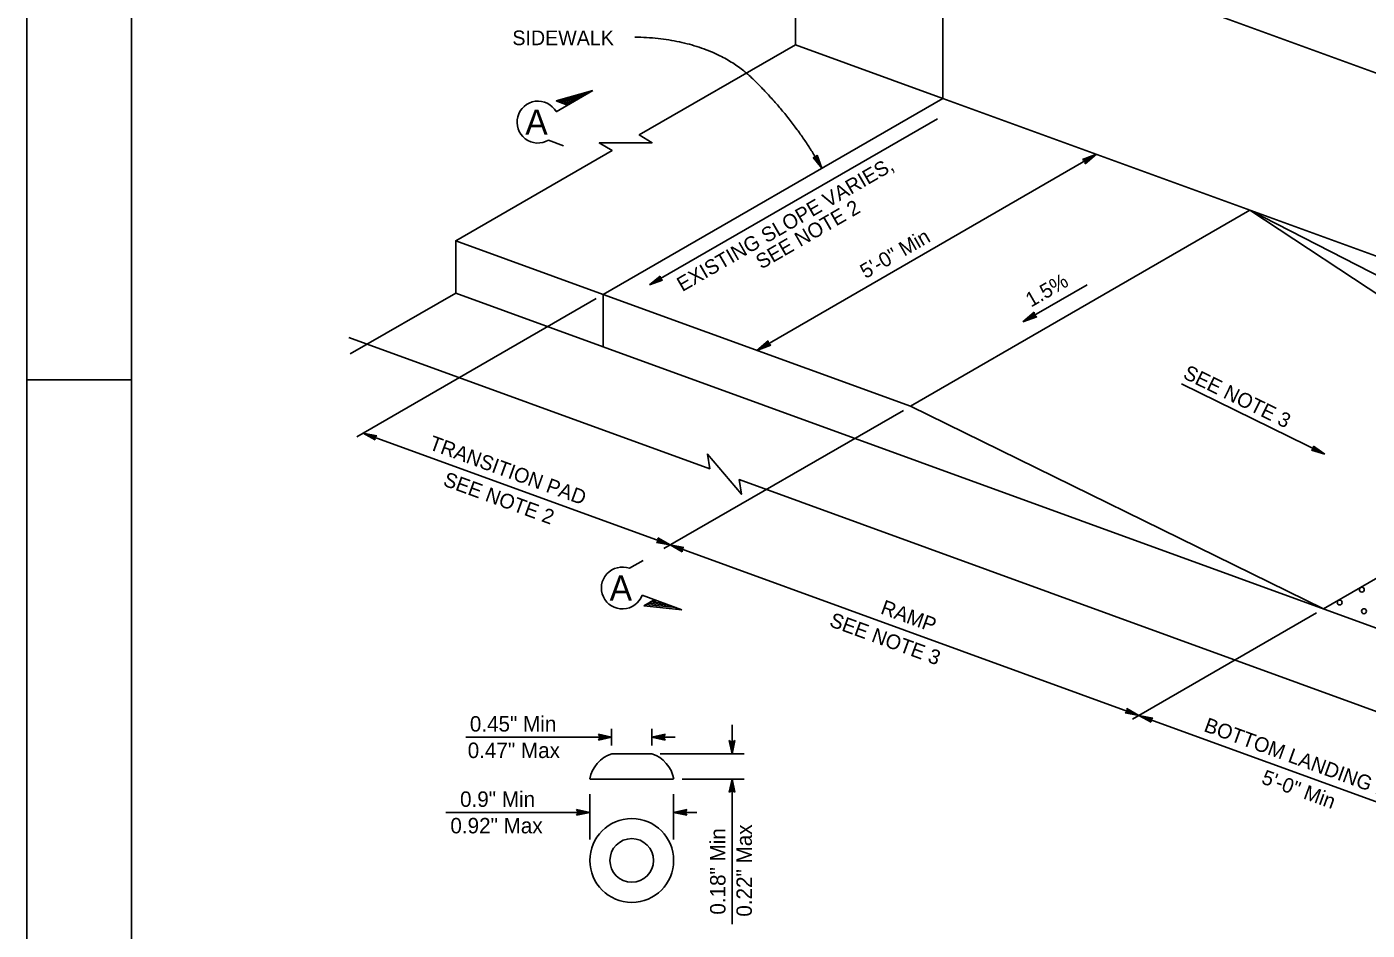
# Model space of a CAD drawing. Extents: x 0 to 2.83, y 0 to 1.83.
# Drawn here: x 0 to 1.068, y 0.478 to 1.198 of the extents above; entities that cross this region are included whole.
import ezdxf

# ---------------------------------------------------------------- set-up
doc = ezdxf.new("R2010")
doc.units = 0
for name, color, linetype in [('212 Leaders and Dim Lines', 7, 'Continuous'), ('214 Text and Titles', 7, 'Continuous'), ('240 Concrete', 7, 'Continuous'), ('258 Not Assigned', 7, 'Continuous'), ('Default', 7, 'Continuous'), ('str_Border-Plot-Shape-A', 7, 'Continuous'), ('str_Border-Title-Block-A', 7, 'Continuous'), ('str_Dimensions-A', 7, 'Continuous'), ('str_Existing-Concrete-A', 7, 'Continuous'), ('str_Non-Metallic-Components-A', 7, 'Continuous'), ('str_Text-A', 7, 'Continuous')]:
    doc.layers.add(name, color=color, linetype=linetype)

# ---------------------------------------------------------------- blocks, each defined once
blk = doc.blocks.new('TERMA')
at = {"layer": 'Default'}
for p, q in [((-0.0183, 0.0016), (-0.0193, 0.0032)), ((-0.0193, 0.0032), (0, 0)), ((0, 0), (-0.0193, -0.0032)), ((-0.0188, 0.0024), (0, 0)), ((0, 0), (-0.0188, -0.0024)), ((0, 0), (-0.0183, 0.0016)), ((-0.0183, 0.0016), (-0.0173, 0)), ((-0.0183, -0.0016), (0, 0)), ((-0.0173, 0), (-0.0183, -0.0016)), ((0, 0), (-0.0178, 0.0008)), ((-0.0178, -0.0008), (0, 0)), ((-0.0173, 0), (0, 0)), ((-0.0183, -0.0016), (-0.0193, -0.0032))]:
    blk.add_line(p, q, dxfattribs=at)

msp = doc.modelspace()

# ---------------------------------------------------------------- linework, layer by layer
at = {"layer": '212 Leaders and Dim Lines'}
for p, q in [((0.5619, 0.6185), (0.5619, 0.6416)), ((0.466, 0.6319), (0.3498, 0.6319)), ((0.466, 0.6319), (0.4555, 0.6342)), ((0.4555, 0.6342), (0.4555, 0.6342)), ((0.4555, 0.6342), (0.4569, 0.6319)), ((0.4569, 0.6319), (0.4555, 0.6295)), ((0.4555, 0.6295), (0.466, 0.6319)), ((0.4558, 0.6302), (0.4636, 0.6319)), ((0.4636, 0.6319), (0.4559, 0.6336)), ((0.4612, 0.6319), (0.4562, 0.633)), ((0.4563, 0.6308), (0.4612, 0.6319)), ((0.4587, 0.6319), (0.4566, 0.6323)), ((0.4566, 0.6314), (0.4587, 0.6319)), ((0.466, 0.6252), (0.466, 0.6386)), ((0.466, 0.6319), (0.466, 0.6319)), ((0.498, 0.6252), (0.498, 0.6386)), ((0.5086, 0.6342), (0.498, 0.6319)), ((0.5167, 0.6319), (0.498, 0.6319)), ((0.498, 0.6319), (0.498, 0.6319)), ((0.498, 0.6319), (0.5086, 0.6295)), ((0.5082, 0.6336), (0.5005, 0.6319)), ((0.5005, 0.6319), (0.5082, 0.6302)), ((0.5078, 0.633), (0.5029, 0.6319)), ((0.5029, 0.6319), (0.5079, 0.6308)), ((0.5075, 0.6324), (0.5053, 0.6319)), ((0.5053, 0.6319), (0.5074, 0.6314)), ((0.5072, 0.6319), (0.5086, 0.6342)), ((0.5086, 0.6295), (0.5072, 0.6319)), ((0.5086, 0.6342), (0.5086, 0.6342)), ((0.4555, 0.6295), (0.4555, 0.6295)), ((0.5086, 0.6295), (0.5086, 0.6295)), ((0.5619, 0.6185), (0.5596, 0.6291)), ((0.5596, 0.6291), (0.5596, 0.6291)), ((0.5596, 0.6291), (0.5619, 0.6277)), ((0.5619, 0.621), (0.5602, 0.6287)), ((0.5619, 0.6234), (0.5608, 0.6283)), ((0.5619, 0.6258), (0.5614, 0.6279)), ((0.5619, 0.6277), (0.5642, 0.6291)), ((0.5642, 0.6291), (0.5619, 0.6185)), ((0.5636, 0.6287), (0.5619, 0.621)), ((0.563, 0.6283), (0.5619, 0.6234)), ((0.5624, 0.628), (0.5619, 0.6258)), ((0.5642, 0.6291), (0.5642, 0.6291)), ((0.5047, 0.6185), (0.5717, 0.6185)), ((0.5619, 0.6185), (0.5619, 0.6185)), ((0.5221, 0.5985), (0.5717, 0.5985)), ((0.5595, 0.588), (0.5619, 0.5985)), ((0.5619, 0.4827), (0.5619, 0.5985)), ((0.5619, 0.5985), (0.5619, 0.5985)), ((0.5619, 0.5985), (0.5642, 0.588)), ((0.5619, 0.5894), (0.5595, 0.588)), ((0.5595, 0.588), (0.5595, 0.588)), ((0.5602, 0.5883), (0.5619, 0.5961)), ((0.5608, 0.5888), (0.5619, 0.5937)), ((0.5614, 0.5891), (0.5619, 0.5912)), ((0.5619, 0.5961), (0.5636, 0.5884)), ((0.5619, 0.5937), (0.563, 0.5887)), ((0.5619, 0.5912), (0.5624, 0.5891)), ((0.5642, 0.588), (0.5619, 0.5894)), ((0.5642, 0.588), (0.5642, 0.588)), ((0.4487, 0.5502), (0.4487, 0.5865)), ((0.5154, 0.5502), (0.5154, 0.5865)), ((0.4487, 0.5719), (0.3339, 0.5719)), ((0.4487, 0.5719), (0.4381, 0.5743)), ((0.4381, 0.5743), (0.4381, 0.5743)), ((0.4381, 0.5743), (0.4395, 0.5719)), ((0.4395, 0.5719), (0.4381, 0.5696)), ((0.4381, 0.5696), (0.4487, 0.5719)), ((0.4381, 0.5696), (0.4381, 0.5696)), ((0.4462, 0.5719), (0.4385, 0.5736)), ((0.4385, 0.5702), (0.4462, 0.5719)), ((0.4438, 0.5719), (0.4388, 0.573)), ((0.4389, 0.5708), (0.4438, 0.5719)), ((0.4392, 0.5714), (0.4414, 0.5719)), ((0.4414, 0.5719), (0.4393, 0.5724)), ((0.4487, 0.5719), (0.4487, 0.5719)), ((0.5259, 0.5743), (0.5154, 0.5719)), ((0.5338, 0.5719), (0.5154, 0.5719)), ((0.5154, 0.5719), (0.5154, 0.5719)), ((0.5154, 0.5719), (0.5259, 0.5696)), ((0.5256, 0.5737), (0.5178, 0.5719)), ((0.5178, 0.5719), (0.5255, 0.5702)), ((0.5251, 0.573), (0.5203, 0.5719)), ((0.5203, 0.5719), (0.5252, 0.5708)), ((0.5248, 0.5724), (0.5227, 0.5719)), ((0.5227, 0.5719), (0.5248, 0.5715)), ((0.5245, 0.5719), (0.5259, 0.5743)), ((0.5259, 0.5696), (0.5245, 0.5719))]:
    msp.add_line(p, q, dxfattribs=at)
at = {"layer": '240 Concrete'}
for p, q in [((0.7299, 1.1409), (0.7299, 1.2868)), ((0.7299, 1.2868), (2.1982, 0.7524)), ((0.4593, 0.9846), (0.7299, 1.1409)), ((2.1982, 0.6065), (0.7299, 1.1409)), ((0.704, 0.8956), (0.9746, 1.0518)), ((1.2588, 0.9059), (0.9746, 1.0518)), ((1.2588, 0.8643), (0.9746, 1.0518)), ((0.704, 0.8956), (0.4593, 0.9846)), ((0.4593, 0.943), (0.4593, 0.9846)), ((1.9276, 0.4086), (0.4593, 0.943)), ((1.0333, 0.7341), (0.704, 0.8956)), ((1.0333, 0.7341), (1.2588, 0.8643))]:
    msp.add_line(p, q, dxfattribs=at)
at = {"layer": '258 Not Assigned'}
for p, q in [((0.498, 0.6185), (0.466, 0.6185)), ((0.5154, 0.5985), (0.4487, 0.5985))]:
    msp.add_line(p, q, dxfattribs=at)
for radius in [0.0334, 0.0174]:
    msp.add_circle((0.482, 0.5336), radius, dxfattribs=at)
for centre, start, end in [((0.4739, 0.5942), 107.9392, 170.232), ((0.4902, 0.5942), 9.768, 72.0608)]:
    msp.add_arc(centre, 0.0256, start, end, dxfattribs=at)
at = {"layer": 'str_Border-Plot-Shape-A'}
msp.add_lwpolyline([(0, 0), (2.8333, 0), (2.8333, 1.8333), (0, 1.8333)], close=True, dxfattribs=at)
at = {"layer": 'str_Border-Title-Block-A'}
for p, q in [((0, 0), (0, 1.8333)), ((0.0833, 0.0417), (0.0833, 1.7917)), ((0, 0.9167), (0.0833, 0.9167))]:
    msp.add_line(p, q, dxfattribs=at)
at = {"layer": 'str_Dimensions-A'}
for p, q in [((0.5817, 0.9401), (0.8523, 1.0964)), ((0.8411, 1.0923), (0.8523, 1.0964)), ((0.8421, 1.0917), (0.8411, 1.0923)), ((0.8416, 1.092), (0.8523, 1.0964)), ((0.8523, 1.0964), (0.8421, 1.0917)), ((0.8421, 1.0917), (0.8432, 1.0911)), ((0.8523, 1.0964), (0.8427, 1.0914)), ((0.8432, 1.0911), (0.8523, 1.0964)), ((0.8523, 1.0964), (0.8432, 1.0887)), ((0.8432, 1.0899), (0.8523, 1.0964)), ((0.8432, 1.0905), (0.8523, 1.0964)), ((0.8523, 1.0964), (0.8432, 1.0893)), ((0.8432, 1.0911), (0.8432, 1.0899)), ((0.8432, 1.0899), (0.8432, 1.0887)), ((0.4536, 0.9814), (0.2629, 0.8712)), ((0.5817, 0.9401), (0.5908, 0.9478)), ((0.5817, 0.9401), (0.5908, 0.9472)), ((0.5908, 0.9466), (0.5817, 0.9401)), ((0.5908, 0.946), (0.5817, 0.9401)), ((0.5908, 0.9454), (0.5817, 0.9401)), ((0.5817, 0.9401), (0.5913, 0.9451)), ((0.5817, 0.9401), (0.5918, 0.9448)), ((0.5923, 0.9445), (0.5817, 0.9401)), ((0.5928, 0.9442), (0.5817, 0.9401)), ((0.5908, 0.9466), (0.5908, 0.9478)), ((0.5908, 0.9454), (0.5908, 0.9466)), ((0.5918, 0.9448), (0.5908, 0.9454)), ((0.5918, 0.9448), (0.5928, 0.9442)), ((0.6984, 0.8923), (0.5076, 0.7822)), ((0.2679, 0.8742), (0.5126, 0.7851)), ((0.2772, 0.8708), (0.2679, 0.8742)), ((0.2776, 0.8687), (0.2679, 0.8742)), ((0.2679, 0.8742), (0.2789, 0.8721)), ((0.278, 0.8715), (0.2679, 0.8742)), ((0.2679, 0.8742), (0.2774, 0.8697)), ((0.2775, 0.8692), (0.2679, 0.8742)), ((0.2679, 0.8742), (0.2773, 0.8703)), ((0.2776, 0.8711), (0.2679, 0.8742)), ((0.2679, 0.8742), (0.2785, 0.8718)), ((0.2772, 0.8708), (0.278, 0.8715)), ((0.2774, 0.8697), (0.2772, 0.8708)), ((0.2774, 0.8697), (0.2776, 0.8687)), ((0.278, 0.8715), (0.2789, 0.8721)), ((0.5032, 0.7895), (0.5029, 0.7906)), ((0.5029, 0.7906), (0.5126, 0.7851)), ((0.5025, 0.7878), (0.5017, 0.7871)), ((0.5126, 0.7851), (0.5017, 0.7871)), ((0.5126, 0.7851), (0.5021, 0.7875)), ((0.5034, 0.7885), (0.5025, 0.7878)), ((0.5025, 0.7878), (0.5126, 0.7851)), ((0.503, 0.79), (0.5126, 0.7851)), ((0.503, 0.7881), (0.5126, 0.7851)), ((0.5126, 0.7851), (0.5032, 0.7895)), ((0.5032, 0.7895), (0.5034, 0.7885)), ((0.5126, 0.7851), (0.5033, 0.789)), ((0.5034, 0.7885), (0.5126, 0.7851)), ((0.5126, 0.7851), (0.8861, 0.6491)), ((0.5219, 0.7817), (0.5126, 0.7851)), ((0.5223, 0.7796), (0.5126, 0.7851)), ((0.5126, 0.7851), (0.5236, 0.7831)), ((0.5228, 0.7824), (0.5126, 0.7851)), ((0.5126, 0.7851), (0.5221, 0.7807)), ((0.5222, 0.7801), (0.5126, 0.7851)), ((0.5126, 0.7851), (0.522, 0.7812)), ((0.5223, 0.7821), (0.5126, 0.7851)), ((0.5126, 0.7851), (0.5232, 0.7827)), ((0.5219, 0.7817), (0.5228, 0.7824)), ((0.5221, 0.7807), (0.5219, 0.7817)), ((0.5221, 0.7807), (0.5223, 0.7796)), ((0.5228, 0.7824), (0.5236, 0.7831)), ((1.0277, 0.7309), (0.8811, 0.6462)), ((0.876, 0.6519), (0.8752, 0.6512)), ((0.8861, 0.6491), (0.8756, 0.6515)), ((0.8769, 0.6525), (0.876, 0.6519)), ((0.876, 0.6519), (0.8861, 0.6491)), ((0.8767, 0.6536), (0.8764, 0.6546)), ((0.8764, 0.6546), (0.8861, 0.6491)), ((0.8765, 0.6522), (0.8861, 0.6491)), ((0.8766, 0.6541), (0.8861, 0.6491)), ((0.8861, 0.6491), (0.8767, 0.6536)), ((0.8767, 0.6536), (0.8769, 0.6525)), ((0.8861, 0.6491), (0.8768, 0.653)), ((0.8769, 0.6525), (0.8861, 0.6491)), ((0.8861, 0.6491), (0.8752, 0.6512)), ((0.8861, 0.6491), (1.1798, 0.5423)), ((0.8954, 0.6458), (0.8861, 0.6491)), ((0.8958, 0.6437), (0.8861, 0.6491)), ((0.8861, 0.6491), (0.8971, 0.6471)), ((0.8963, 0.6464), (0.8861, 0.6491)), ((0.8861, 0.6491), (0.8956, 0.6447)), ((0.8957, 0.6442), (0.8861, 0.6491)), ((0.8861, 0.6491), (0.8955, 0.6452)), ((0.8958, 0.6461), (0.8861, 0.6491)), ((0.8861, 0.6491), (0.8967, 0.6468)), ((0.8954, 0.6458), (0.8963, 0.6464)), ((0.8956, 0.6447), (0.8954, 0.6458)), ((0.8956, 0.6447), (0.8958, 0.6437)), ((0.8963, 0.6464), (0.8971, 0.6471))]:
    msp.add_line(p, q, dxfattribs=at)
at = {"layer": 'str_Existing-Concrete-A'}
for p, q in [((0.7299, 1.1409), (0.6125, 1.1837)), ((0.4593, 0.9846), (0.3418, 1.0274)), ((0.4593, 0.943), (0.3418, 0.9858))]:
    msp.add_line(p, q, dxfattribs=at)
for points in [[(0.2576, 0.9372), (0.3418, 0.9858), (0.3418, 1.0274), (0.4663, 1.0993), (0.4561, 1.1054), (0.4982, 1.1056), (0.488, 1.1118), (0.6125, 1.1837), (0.6125, 1.2441), (0.6021, 1.2384), (0.6229, 1.2748), (0.6125, 1.2691), (0.6125, 1.3295), (0.6801, 1.3686)], [(0.2565, 0.9503), (0.5441, 0.8457), (0.5423, 0.8574), (0.5694, 0.8254), (0.5676, 0.8371), (1.111, 0.6393), (1.1092, 0.6511), (1.1364, 0.619), (1.1345, 0.6308), (1.678, 0.433), (1.6761, 0.4447), (1.7033, 0.4127), (1.7015, 0.4244), (1.9891, 0.3197)]]:
    msp.add_lwpolyline(points, dxfattribs=at)
at = {"layer": 'str_Non-Metallic-Components-A'}
for centre in [(1.0637, 0.7494), (1.0461, 0.7392), (1.0654, 0.7322)]:
    msp.add_circle(centre, 0.00195, dxfattribs=at)
at = {"layer": 'str_Text-A'}
for p, q in [((0.451, 1.1472), (0.4217, 1.1389)), ((0.4218, 1.1303), (0.451, 1.1472)), ((0.4468, 1.1448), (0.4236, 1.1382)), ((0.4308, 1.1355), (0.4217, 1.1389)), ((0.4426, 1.1423), (0.4255, 1.1375)), ((0.4384, 1.1399), (0.4273, 1.1368)), ((0.4342, 1.1375), (0.4292, 1.1361)), ((0.4961, 0.9922), (0.7255, 1.1246)), ((0.4157, 1.1075), (0.4276, 1.1032)), ((0.6277, 1.0939), (0.6266, 1.0939)), ((0.6335, 1.0852), (0.6266, 1.0939)), ((0.6335, 1.0852), (0.6272, 1.0939)), ((0.6277, 1.0939), (0.6335, 1.0852)), ((0.6288, 1.0938), (0.6277, 1.0939)), ((0.6282, 1.0938), (0.6335, 1.0852)), ((0.6293, 1.0948), (0.6288, 1.0938)), ((0.6288, 1.0938), (0.6335, 1.0852)), ((0.6335, 1.0852), (0.629, 1.0943)), ((0.6293, 1.0948), (0.6298, 1.0957)), ((0.6335, 1.0852), (0.6293, 1.0948)), ((0.6296, 1.0952), (0.6335, 1.0852)), ((0.6298, 1.0957), (0.6335, 1.0852)), ((0.4961, 0.9922), (0.5047, 0.9992)), ((0.4961, 0.9922), (0.5047, 0.9987)), ((0.5047, 0.9982), (0.4961, 0.9922)), ((0.5047, 0.9976), (0.4961, 0.9922)), ((0.5046, 0.9971), (0.4961, 0.9922)), ((0.4961, 0.9922), (0.5051, 0.9968)), ((0.4961, 0.9922), (0.5056, 0.9966)), ((0.5061, 0.9963), (0.4961, 0.9922)), ((0.5065, 0.9961), (0.4961, 0.9922)), ((0.5046, 0.9971), (0.5047, 0.9982)), ((0.5056, 0.9966), (0.5046, 0.9971)), ((0.5047, 0.9982), (0.5047, 0.9992)), ((0.5056, 0.9966), (0.5065, 0.9961)), ((0.7935, 0.9628), (0.8448, 0.9924)), ((1.0342, 0.8573), (0.92, 0.9133)), ((1.0245, 0.861), (1.0236, 0.8605)), ((1.0342, 0.8573), (1.0236, 0.8605)), ((1.0342, 0.8573), (1.0241, 0.8608)), ((1.0254, 0.8616), (1.0245, 0.861)), ((1.0245, 0.861), (1.0342, 0.8573)), ((1.025, 0.8613), (1.0342, 0.8573)), ((1.0253, 0.8627), (1.0252, 0.8638)), ((1.0252, 0.8638), (1.0342, 0.8573)), ((1.0253, 0.8632), (1.0342, 0.8573)), ((1.0342, 0.8573), (1.0253, 0.8627)), ((1.0253, 0.8627), (1.0254, 0.8616)), ((1.0342, 0.8573), (1.0254, 0.8622)), ((1.0254, 0.8616), (1.0342, 0.8573)), ((0.4802, 0.7664), (0.4912, 0.7727)), ((0.4902, 0.745), (0.5219, 0.7334)), ((0.4999, 0.7414), (0.4916, 0.7365)), ((0.5173, 0.7351), (0.4933, 0.7375)), ((0.5128, 0.7368), (0.4951, 0.7385)), ((0.5082, 0.7384), (0.4968, 0.7396)), ((0.5037, 0.7401), (0.4985, 0.7406)), ((0.5219, 0.7334), (0.4916, 0.7365))]:
    msp.add_line(p, q, dxfattribs=at)
for centre, start, end in [((0.4073, 1.122), 30.0001, 300.0006), ((0.4745, 0.7507), 69.9996, 340.0001)]:
    msp.add_arc(centre, 0.0167, start, end, dxfattribs=at)
msp.add_open_spline([(0.4845, 1.1898), (0.546, 1.1884), (0.6125, 1.123), (0.6335, 1.0852)], degree=2, dxfattribs=at)

# ---------------------------------------------------------------- block references
at = {"layer": 'str_Text-A', "xscale": 0.6074149619053333, "yscale": 0.6365636788216276, "rotation": -150.0000000000729}
msp.add_blockref('TERMA', (0.7935, 0.9628), dxfattribs=at)

# ---------------------------------------------------------------- texts
at = {"layer": '214 Text and Titles'}
for s, p in [('0.45" Min', (0.353, 0.6363)), ('0.47" Max', (0.3513, 0.6152)), ('0.9" Min', (0.3452, 0.5763)), ('0.92" Max', (0.3375, 0.5552))]:
    msp.add_text(s, height=0.0123, dxfattribs=at).set_placement(p)
for s, p in [('0.18" Min', (0.5567, 0.4904)), ('0.22" Max', (0.5777, 0.4888))]:
    msp.add_text(s, height=0.0123, rotation=90, dxfattribs=at).set_placement(p)
at = {"layer": 'str_Dimensions-A'}
for s, height, rotation, p in [('5\'-0" Min', 0.01172, 30, (0.6683, 0.9969)), ('TRANSITION PAD', 0.0117, 340, (0.3197, 0.8615)), ('SEE NOTE 2', 0.0117, 340, (0.3309, 0.8326)), ('RAMP', 0.0117, 340, (0.6795, 0.7306)), ('SEE NOTE 3', 0.0117, 340, (0.6387, 0.7205)), ('BOTTOM LANDING PAD', 0.0117, 340, (0.9371, 0.6368)), ('5\'-0" Min', 0.0117, 340, (0.983, 0.5952))]:
    msp.add_text(s, height=height, rotation=rotation, dxfattribs=at).set_placement(p)
at = {"layer": 'str_Text-A'}
for s, height, p in [('SIDEWALK', 0.0117, (0.3869, 1.1833)), ('A', 0.02, (0.3972, 1.112))]:
    msp.add_text(s, height=height, dxfattribs=at).set_placement(p)
for s, height, rotation, p in [('EXISTING SLOPE VARIES,', 0.011719, 30, (0.5223, 0.9865)), ('SEE NOTE 2', 0.01172, 30, (0.5852, 1.0044)), ('1.5%', 0.01172, 30, (0.8001, 0.9741)), ('SEE NOTE 3', 0.01172, 333.8812, (0.9204, 0.9184)), ('A', 0.02, 0.1901, (0.4644, 0.7407))]:
    msp.add_text(s, height=height, rotation=rotation, dxfattribs=at).set_placement(p)

doc.saveas('drawing.dxf')
